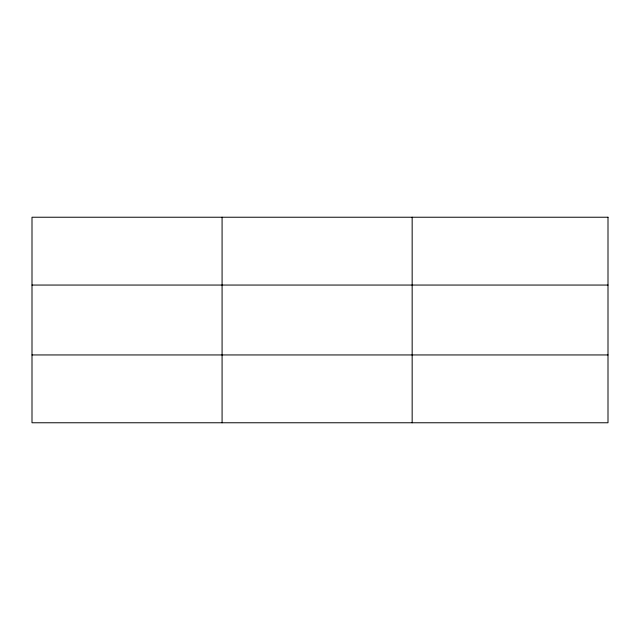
<?xml version="1.0" encoding="UTF-8"?>
<svg xmlns="http://www.w3.org/2000/svg" width="640" height="640" viewBox="0 0 640 640"><rect width="100%" height="100%" fill="white"/><g stroke="black" fill="none" stroke-linecap="round" stroke-linejoin="round"><path stroke-width="0.96" d="M222.08 217.232L222.08 422.768M412.16 217.232L412.16 422.768M32 285.056L608 285.056M32 354.944L608 354.944M608 217.232L608 422.768L32 422.768L32 217.232L608 217.232"/></g></svg>
